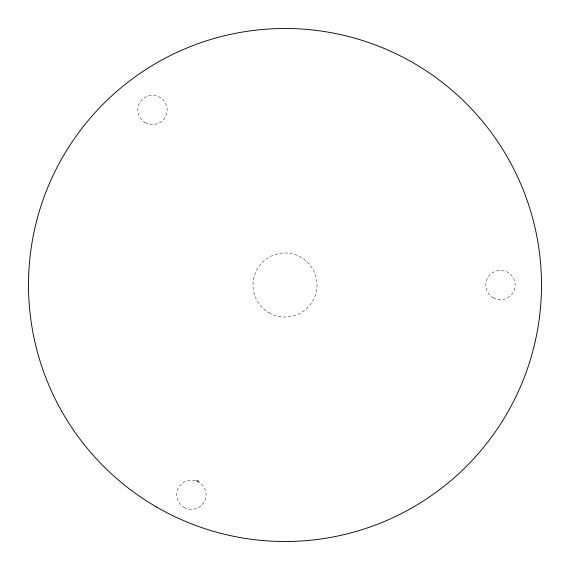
<?xml version="1.0" encoding="UTF-8"?>
<svg xmlns="http://www.w3.org/2000/svg" width="570" height="570" viewBox="0 0 570 570"><rect width="100%" height="100%" fill="white"/><g stroke="black" fill="none" stroke-linecap="round" stroke-linejoin="round"><path stroke-width="0.43" stroke-dasharray="2.85 2.14" d="M198.752 480.567L195.211 480.567L198.752 482.035L198.752 480.567M268.99 312.731A32.02 32.02 0 0 0 317.02 285A32.02 32.02 0 0 0 268.99 257.269A32.02 32.02 0 0 0 268.99 312.731M493.136 297.768A14.678 14.678 0 0 0 515.145 285.057A14.678 14.678 0 0 0 493.136 272.353A14.678 14.678 0 0 0 493.136 297.768M145.136 122.678A14.678 14.678 0 0 0 167.145 109.974A14.678 14.678 0 0 0 145.136 97.263A14.678 14.678 0 0 0 145.136 122.678M184.082 507.45A14.678 14.678 0 0 0 206.091 494.739A14.678 14.678 0 0 0 184.082 482.035A14.678 14.678 0 0 0 184.082 507.45"/><path stroke-width="0.85" d="M156.75 507.136A256.5 256.5 0 0 0 541.5 285A256.5 256.5 0 0 0 156.75 62.864A256.5 256.5 0 0 0 156.75 507.136"/></g></svg>
